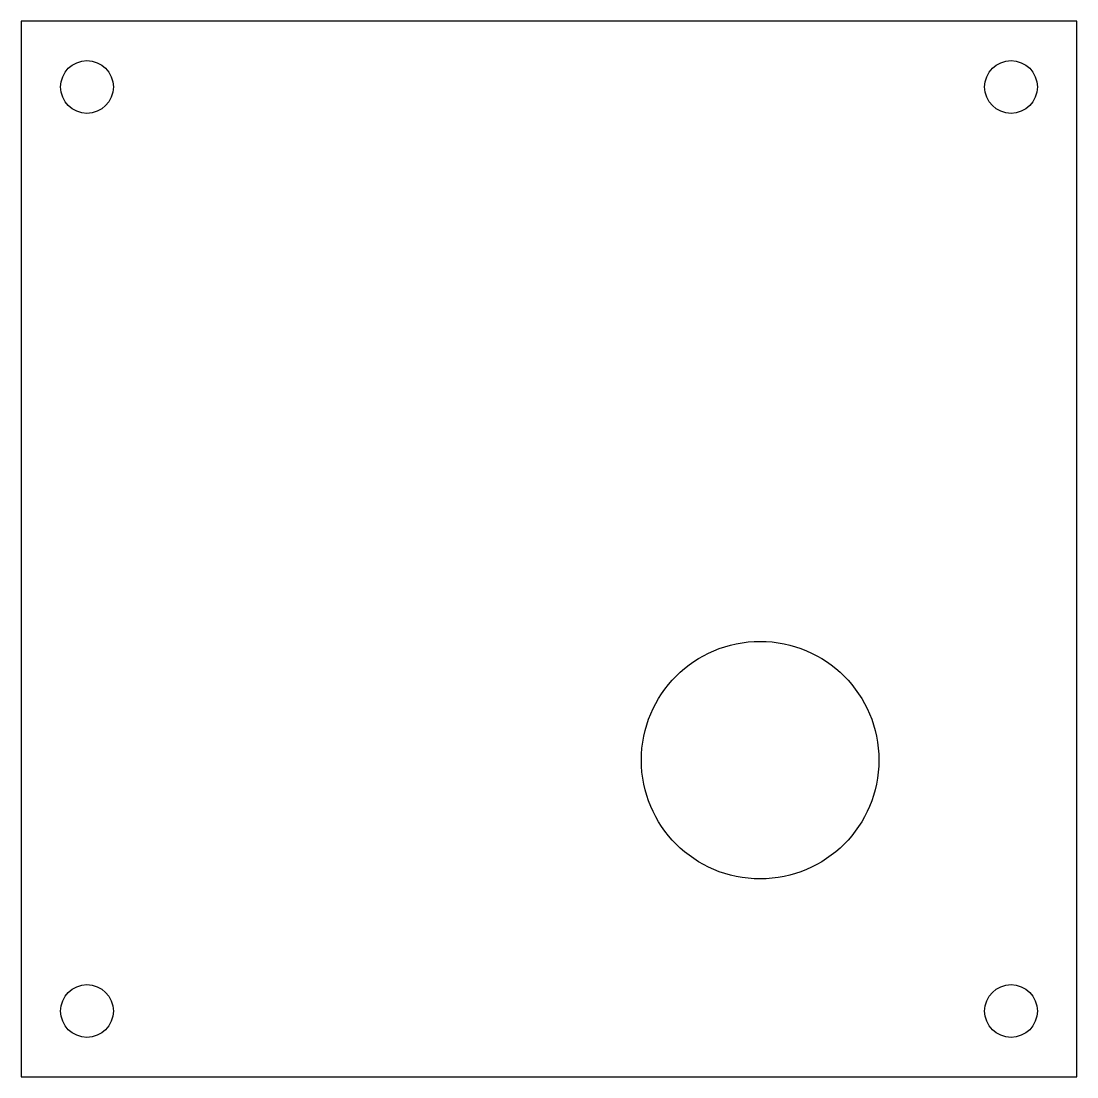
# Model space of a CAD drawing. Header units: inches. Extents: x 0 to 5, y 0 to 5.
import ezdxf

# ---------------------------------------------------------------- set-up
doc = ezdxf.new("R2010")
doc.units = ezdxf.units.IN
doc.header["$MEASUREMENT"] = 0

msp = doc.modelspace()

# ---------------------------------------------------------------- linework, layer by layer
msp.add_lwpolyline([(0, 5), (0, 0), (5, 0), (5, 5)], close=True)
for centre, radius in [((0.312, 4.688), 0.125), ((4.688, 4.688), 0.125), ((3.5, 1.5), 0.5625), ((0.312, 0.312), 0.125), ((4.688, 0.312), 0.125)]:
    msp.add_circle(centre, radius)

doc.saveas('drawing.dxf')
